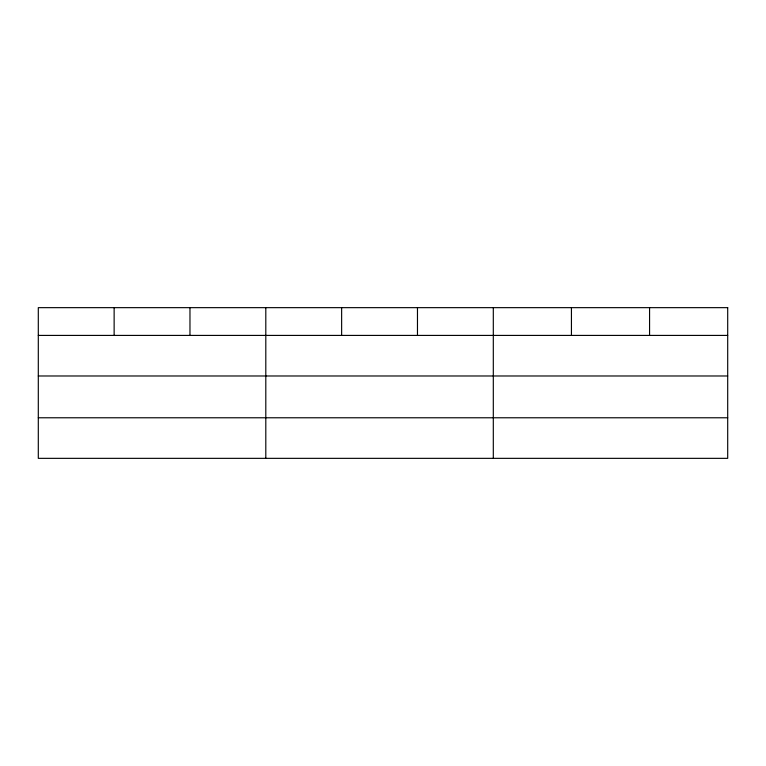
<?xml version="1.0" encoding="UTF-8"?>
<svg xmlns="http://www.w3.org/2000/svg" width="766" height="766" viewBox="0 0 766 766"><rect width="100%" height="100%" fill="white"/><g stroke="black" fill="none" stroke-linecap="round" stroke-linejoin="round"><path stroke-width="1.15" d="M38.3 335.412L727.7 335.412M38.3 375.982L727.7 375.982M38.3 417.776L727.7 417.776M649.568 307.654L649.568 335.412M571.436 307.654L571.436 335.412M493.304 307.654L493.304 458.346M417.47 307.654L417.47 335.412M341.636 307.654L341.636 335.412M265.802 307.654L265.802 458.346M189.968 307.654L189.968 335.412M114.134 307.654L114.134 335.412M727.7 307.654L38.3 307.654L38.3 458.346L727.7 458.346L727.7 307.654"/></g></svg>
